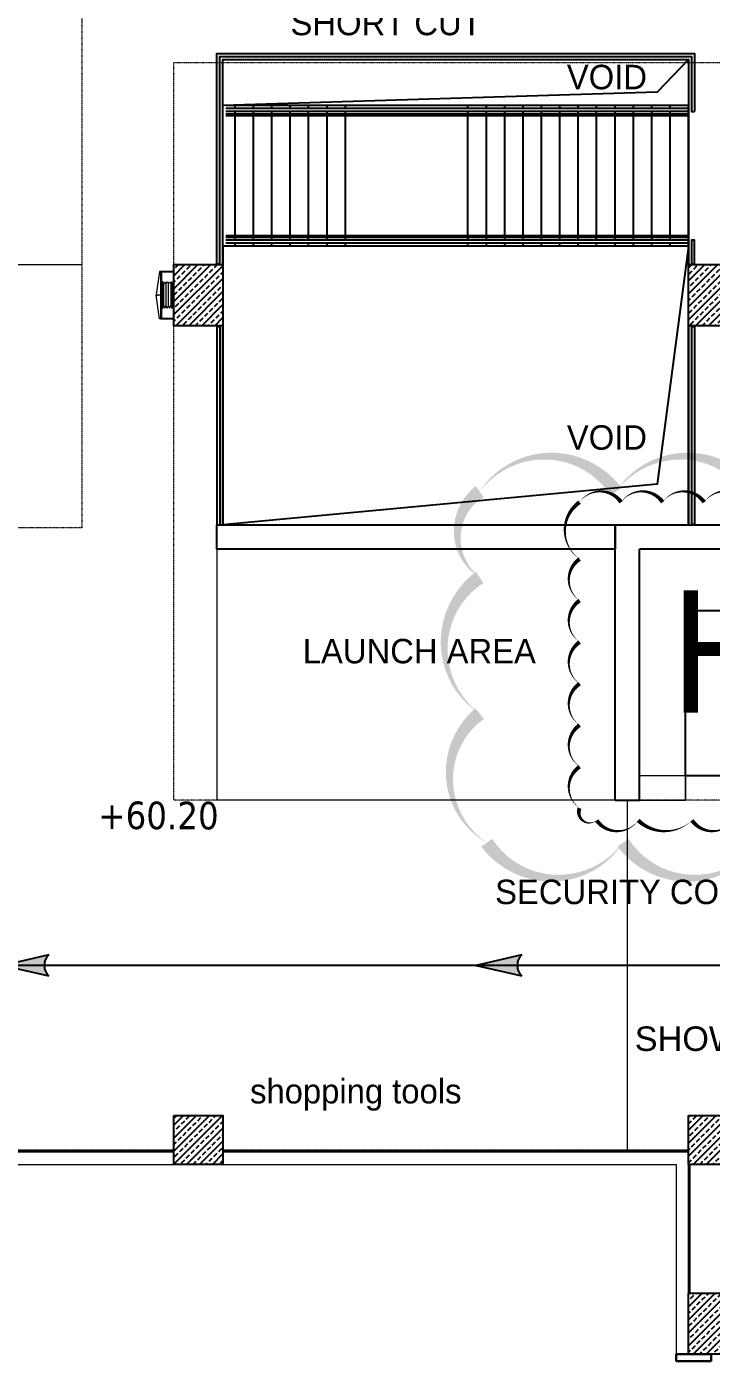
# Model space of a CAD drawing. Header units: centimetres. Extents: x -678439 to 55805, y -426864 to 17948.
# Drawn here: x 45750 to 46867, y 9632 to 11813 of the extents above; entities that cross this region are included whole.
import ezdxf
from ezdxf.enums import TextEntityAlignment as Align

# ---------------------------------------------------------------- set-up
doc = ezdxf.new("R2010")
doc.units = ezdxf.units.CM
doc.header["$LTSCALE"] = 0.01
doc.header["$MEASUREMENT"] = 0
doc.linetypes.add('DASHED2', pattern=[9.525, 6.35, -3.175])
doc.layers.get('0').update_dxf_attribs({"lineweight": 0})
doc.layers.add('2', color=8, linetype='Continuous', lineweight=0, plot=False)
for name, color, linetype in [('6', 242, 'Continuous'), ('AG-PLASTER', 73, 'Continuous'), ('V-0_Hatch_Concrete', 252, 'Continuous'), ('V-2_Column', 160, 'Continuous'), ('V-2_Stair', 100, 'Continuous'), ('V-5_Mechanical', 222, 'Continuous'), ('V_KOT', 2, 'Continuous')]:
    doc.layers.add(name, color=color, linetype=linetype)
for name, color, linetype, lineweight in [('Ag-040', 2, 'Continuous', 20), ('AG-FIRE-HOSE', 1, 'Continuous', 0), ('AG-Wall', 4, 'Continuous', 20), ('AI-040 @ 250', 2, 'Continuous', 20), ('Cephe Duvarı', 3, 'Continuous', 30), ('HOLD', 7, 'Continuous', 0), ('R3', 4, 'Continuous', 0), ('SP2-Flooring', 4, 'DASHED2', 9)]:
    doc.layers.add(name, color=color, linetype=linetype, lineweight=lineweight)
doc.styles.add('Arial', font='arial.ttf')
doc.styles.add('ARIAL-ING', font='arial.ttf')
doc.styles.add('IIS IKEA SANS', font='')
doc.styles.get('IIS IKEA SANS').set_extended_font_data('IKEA Sans')

# ---------------------------------------------------------------- blocks, each defined once
blk = doc.blocks.new('YD')
at = {"layer": 'AG-FIRE-HOSE'}
for p, q in [((-16.5, 21.4), (-16.5, 56.4)), ((-13, 56.9), (-13, 20.9)), ((-9, 20.9), (-9, 56.9)), ((-5.1, 56.9), (-5.1, 20.9)), ((-22, 38.9), (-20.4, 38.9))]:
    blk.add_line(p, q, dxfattribs=at)
for points in [[(-22, 77), (-23.6, 77), (-28.8, 39.4, 0.037389), (-22, 38.9, -23668932620.97506)], [(-22, 0), (-23.6, 0), (-28.8, 38.4, -0.037389), (-22, 38.9, 23668932620.97506)]]:
    blk.add_lwpolyline(points, format="xyb", dxfattribs=at)
for points in [[(-22, 0), (0, 0), (0, 77), (-22, 77), (-22, 0)], [(-18.1, 60.5), (-16.5, 56.4), (-14.9, 60.5), (-13, 56.9), (-11, 60.5), (-9, 56.9), (-7.1, 60.5), (-5.1, 56.9), (-3.1, 60.5)], [(-18.1, 17.3), (-16.5, 21.4), (-14.9, 17.3), (-13, 20.9), (-11, 17.3), (-9, 20.9), (-7.1, 17.3), (-5.1, 20.9), (-3.1, 17.3)]]:
    blk.add_lwpolyline(points, dxfattribs=at)
for points in [[(-20.4, 0.8), (-0.8, 0.8), (-0.8, 76.2), (-20.4, 76.2)], [(-18.5, 17.3), (-18.1, 17.3), (-18.1, 60.5), (-18.5, 60.5)], [(-3.1, 60.5), (-2.8, 60.5), (-2.8, 17.3), (-3.1, 17.3)]]:
    blk.add_lwpolyline(points, close=True, dxfattribs=at)
blk = doc.blocks.new('*U93')
at = {"style": 'Arial'}
for tag, p in [('NO', (1.676, 0.8)), ('MAHAL', (1.676, -1.8)), ('ALAN', (1.676, -4.4))]:
    blk.add_attdef(tag, text='', height=1.6, dxfattribs=at).set_placement(p, align=Align.MIDDLE_CENTER)
blk = doc.blocks.new('150714_ARSA$0$KOLON 80X120')
at = {"layer": 'V-0_Hatch_Concrete'}
h = blk.add_hatch(dxfattribs=at)
h.set_pattern_fill('ANSI33', color=256, scale=60)
h.set_pattern_definition([(45, (-19036.79, -4512.143), (-10.606602, 10.606602), []), (45, (-19026.183, -4512.143), (-10.606602, 10.606602), [7.5, -3.75])])
h.paths.add_polyline_path([(0, 100), (80, 100), (80, 0), (0, 0)])
at = {"layer": 'V-2_Column'}
blk.add_lwpolyline([(0, 100), (80, 100), (80, 0), (0, 0), (0, 100)], dxfattribs=at)
blk = doc.blocks.new('150714_ARSA$0$Kolon 80x80')
at = {"layer": 'V-0_Hatch_Concrete'}
h = blk.add_hatch(dxfattribs=at)
h.set_pattern_fill('ANSI33', color=256, scale=0.6)
h.set_pattern_definition([(45, (-173.56495, -48.76922), (-0.10606602, 0.10606602), []), (45, (-173.45888, -48.76922), (-0.10606602, 0.10606602), [0.075, -0.0375])])
h.paths.add_polyline_path([(0, 0.8), (0.8, 0.8), (0.8, 0), (0, 0)])
at = {"layer": 'V-2_Column'}
blk.add_lwpolyline([(0, 0.8), (0.8, 0.8), (0.8, 0), (0, 0), (0, 0.8)], dxfattribs=at)
blk = doc.blocks.new('Slab_9_1', base_point=(-85903, -46600))
at = {"layer": 'SP2-Flooring', "color": 209}
for points in [[(-50190, -72760), (-47400, -72760), (-47400, -72200), (-46600, -72200), (-46600, -72760), (-39000, -72760), (-39000, -72200), (-38200, -72200)], [(-38200, -73000), (-38980, -73000), (-38980, -75100), (-38200, -75100)], [(-30850, -67050), (-47400, -67050), (-47400, -55000), (-38201, -55000)], [(-55403, -48899), (-48181, -48899), (-48181, -41500), (-40703, -41500), (-37496, -41500), (-37496, -47379), (-33922, -47379), (-33922, -51329), (-38202, -51330), (-38202, -53576), (-48900, -53575), (-48900, -62600), (-60203, -62600)]]:
    blk.add_lwpolyline(points, dxfattribs=at)
blk = doc.blocks.new('A$C0EC4316B')
at = {"layer": '2'}
for p, q in [((-49600, -57800), (-43500, -57800)), ((-34600, -66550), (-34600, -72260))]:
    blk.add_line(p, q, dxfattribs=at)
blk = doc.blocks.new('IIS_RoomInfo_2D')
at = {"style": 'IIS IKEA SANS'}
for tag, p, height in [('IIS_ROOMINFO_1:ROOMNAME', (-5.19, 1.61), 2), ('IIS_ROOMINFO_1:ROOMNO', (-5.19, -1.39), 2), ('IIS_ROOMINFO_1:ROOMM2', (-5.19, -3.64), 1.25)]:
    blk.add_attdef(tag, p, '', height=height, dxfattribs=at)
blk = doc.blocks.new('ok')
at = {"layer": '6'}
h = blk.add_hatch(color=256, dxfattribs=at)
edge = h.paths.add_edge_path()
edge.add_ellipse((1571515.97, 116941.68), major_axis=(-7.14, 7.19), ratio=1, start_angle=359.45276, end_angle=450.68953)
edge.add_line((1571508.87, 116934.46), (1571477.92, 116941.82))
edge.add_line((1571477.92, 116941.82), (1571508.9, 116948.94))
for p, q in [((1571477.92, 116941.82), (1571508.9, 116948.94)), ((1571508.87, 116934.46), (1571477.92, 116941.82))]:
    blk.add_line(p, q, dxfattribs=at)
at = {"layer": '6', "extrusion": (0, 0, -1)}
blk.add_ellipse((1571515.97, 116941.68), major_axis=(-7.14, 7.19), ratio=1, start_param=4.700354, end_param=6.292737, dxfattribs=at)
blk = doc.blocks.new('A$C6B6314DF')
at = {"layer": '6'}
blk.add_line((-40.932, -78.249), (-56.78, -78.249), dxfattribs=at)
at = {"layer": '6', "extrusion": (0, 0, -1), "xscale": 0.0239999999999418, "yscale": 0.0239999999999418, "zscale": -0.0239999999999418, "rotation": 180}
for p in [(37771.455, 2728.354), (37763.735, 2728.354)]:
    blk.add_blockref('ok', p, dxfattribs=at)

msp = doc.modelspace()

# ---------------------------------------------------------------- linework, layer by layer
at = {"layer": '2'}
for p in [(46059.7, 10988.9), (46709.7, 10548.9)]:
    msp.add_line(p, (46059.7, 10548.9), dxfattribs=at)
at = {"layer": 'AG-PLASTER'}
for p, q in [((46829.7, 9975.9), (46069.7, 9975.9)), ((46831.7, 9743.9), (46831.7, 9953.9))]:
    msp.add_line(p, q, dxfattribs=at)
msp.add_lwpolyline([(45989.7, 9975.9), (45696.7, 9975.9), (45696.7, 10077.9), (45652.7, 10077.9)], dxfattribs=at)
at = {"layer": 'AG-Wall'}
for p, q in [((46824.7, 10588.9), (46749.7, 10588.9)), ((46824.7, 10548.9), (46824.7, 10588.9)), ((46824.7, 10588.9), (46824.7, 10548.9)), ((46749.7, 10548.9), (46824.7, 10548.9)), ((45989.7, 9973.9), (45694.7, 9973.9)), ((46829.7, 9973.9), (46069.7, 9973.9)), ((46829.7, 9643.9), (46829.7, 9973.9)), ((45694.7, 9953.9), (45989.7, 9953.9)), ((46069.7, 9953.9), (46809.7, 9953.9)), ((46809.7, 9953.9), (46809.7, 9643.9))]:
    msp.add_line(p, q, dxfattribs=at)
msp.add_lwpolyline([(46829.7, 10998.9), (46829.7, 11323.9)], dxfattribs=at)
at = {"layer": 'Cephe Duvarı', "ltscale": 1000, "transparency": 33554687}
for p, q in [((46809.7, 9643.9), (46866.7, 9643.9)), ((46809.7, 9632.4), (46809.7, 9643.9)), ((46866.7, 9643.9), (46866.7, 9632.4)), ((46866.7, 9632.4), (46809.7, 9632.4))]:
    msp.add_line(p, q, dxfattribs=at)
at = {"layer": 'HOLD'}
msp.add_lwpolyline([(46903.1, 10516, 0, 6.78, -0.520567), (46835.3, 10516, 0, 6.78, -0.402006), (46747.5, 10516, 0, 6.78, -0.520567), (46679.7, 10516, 0, 6.78, -0.78763), (46651.9, 10536, 0, 6.78, -0.520567), (46651.9, 10603.8, 0, 6.78, -0.520567), (46651.9, 10671.6, 0, 6.78, -0.520567), (46651.9, 10739.4, 0, 6.78, -0.520567), (46651.9, 10807.3, 0, 6.78, -0.520567), (46651.9, 10875.1, 0, 6.78, -0.520567), (46651.9, 10942.9, 0, 6.78, -0.520567), (46651.9, 11035.8, 0, 6.78, -0.520567), (46719.7, 11035.8, 0, 6.78, -0.520567), (46787.5, 11035.8, 0, 6.78, -0.520567), (46855.3, 11035.8, 0, 6.78, -0.520567), (46923.1, 11035.8, 0, 6.78, -0.520567)], format="xyseb", dxfattribs=at)
at = {"layer": 'R3'}
msp.add_lwpolyline([(46488.8, 11053.1, 0, 22.2, -0.520567), (46711.2, 11053.1, 0, 22.2, -0.520567), (46933.7, 11053.1, 0, 22.2, -0.520567), (47156.2, 11053.1, 0, 22.2, -0.520567), (47378.6, 11053.1, 0, 22.2, -0.520567), (47601.1, 11053.1, 0, 22.2, -0.520567), (47823.6, 11053.1, 0, 22.2, -0.520567), (47987.5, 10994.6, 0, 22.2, -0.520567), (47987.5, 10772.1, 0, 22.2, -0.520567), (47987.5, 10549.6, 0, 22.2, -0.520567), (47835.2, 10479.5, 0, 22.2, -0.520567), (47612.7, 10479.5, 0, 22.2, -0.520567), (47390.2, 10479.5, 0, 22.2, -0.520567), (47167.8, 10479.5, 0, 22.2, -0.520567), (46945.3, 10479.5, 0, 22.2, -0.520567), (46722.8, 10479.5, 0, 22.2, -0.520567), (46500.4, 10479.5, 0, 22.2, -0.520567), (46488.8, 10690.4, 0, 22.2, -0.520567), (46488.8, 10912.9, 0, 22.2, -0.520567)], format="xyseb", close=True, dxfattribs=at)
at = {"layer": 'V-2_Column'}
for p, q in [((46709.7, 10998.9), (47644.7, 10998.9)), ((46709.7, 10548.9), (46709.7, 10998.9)), ((47604.7, 10958.9), (46749.7, 10958.9)), ((46749.7, 10548.9), (46749.7, 10958.9)), ((46709.7, 10548.9), (46749.7, 10548.9))]:
    msp.add_line(p, q, dxfattribs=at)
msp.add_lwpolyline([(46709.7, 10958.9), (46059.7, 10958.9), (46059.7, 10998.9), (46709.7, 10998.9)], close=True, dxfattribs=at)
at = {"layer": 'V-2_Stair'}
for p, q in [((46059.7, 11323.9), (46059.7, 10998.9)), ((46064.7, 11323.9), (46064.7, 10998.9)), ((46834.7, 11323.9), (46834.7, 10998.9)), ((46839.7, 11323.9), (46839.7, 10998.9))]:
    msp.add_line(p, q, dxfattribs=at)
at = {"layer": 'V-2_Stair', "ltscale": 0.3}
for points in [[(46059.7, 11424.9), (46059.7, 11768.9), (46839.7, 11768.9), (46839.7, 11673.9)], [(46064.7, 11424.9), (46064.7, 11763.9), (46834.7, 11763.9), (46834.7, 11673.9), (46839.7, 11673.9)], [(46829.7, 11678.9), (46074.7, 11678.9)], [(46829.7, 11673.9), (46074.7, 11673.9)], [(46829.7, 11669.9), (46074.7, 11669.9)], [(46829.7, 11666.9), (46074.7, 11666.9)], [(46829.7, 11470.9), (46074.7, 11470.9)], [(46829.7, 11467.9), (46074.7, 11467.9)], [(46829.7, 11463.9), (46074.7, 11463.9)], [(46829.7, 11458.9), (46074.7, 11458.9)], [(46839.7, 11424.9), (46839.7, 11463.9), (46834.7, 11463.9), (46834.7, 11424.9)], [(46059.7, 11424.9), (46064.7, 11424.9)], [(46834.7, 11424.9), (46839.7, 11424.9)], [(46059.7, 11322.9), (46059.7, 10998.9)], [(46059.7, 11322.9), (46064.7, 11322.9)], [(46064.7, 11322.9), (46064.7, 10998.9)], [(46834.7, 11322.9), (46834.7, 10999.9)], [(46834.7, 11322.9), (46839.7, 11322.9)], [(46839.7, 11322.9), (46839.7, 10999.9)], [(46834.7, 10999.9), (46839.7, 10999.9)]]:
    msp.add_lwpolyline(points, dxfattribs=at)
at = {"layer": 'V-2_Stair'}
for points in [[(46829.7, 11758.9), (46778.3, 11705.5), (46069.7, 11683.9)], [(46069.7, 11423.9), (46069.7, 11758.9), (46829.7, 11758.9), (46829.7, 11423.9)], [(46829.7, 11683.9), (46074.7, 11683.9)], [(46089.7, 11678.9), (46089.7, 11683.9)], [(46089.7, 11669.9), (46089.7, 11673.9)], [(46089.7, 11470.9), (46089.7, 11666.9)], [(46119.7, 11678.9), (46119.7, 11683.9)], [(46119.7, 11669.9), (46119.7, 11673.9)], [(46119.7, 11470.9), (46119.7, 11666.9)], [(46149.7, 11678.9), (46149.7, 11683.9)], [(46149.7, 11669.9), (46149.7, 11673.9)], [(46149.7, 11470.9), (46149.7, 11666.9)], [(46179.7, 11678.9), (46179.7, 11683.9)], [(46179.7, 11669.9), (46179.7, 11673.9)], [(46179.7, 11470.9), (46179.7, 11666.9)], [(46209.7, 11678.9), (46209.7, 11683.9)], [(46209.7, 11669.9), (46209.7, 11673.9)], [(46209.7, 11470.9), (46209.7, 11666.9)], [(46239.7, 11678.9), (46239.7, 11683.9)], [(46239.7, 11669.9), (46239.7, 11673.9)], [(46239.7, 11470.9), (46239.7, 11666.9)], [(46269.7, 11678.9), (46269.7, 11683.9)], [(46269.7, 11669.9), (46269.7, 11673.9)], [(46269.7, 11470.9), (46269.7, 11666.9)], [(46469.7, 11678.9), (46469.7, 11683.9)], [(46469.7, 11669.9), (46469.7, 11673.9)], [(46469.7, 11470.9), (46469.7, 11666.9)], [(46499.7, 11678.9), (46499.7, 11683.9)], [(46499.7, 11669.9), (46499.7, 11673.9)], [(46499.7, 11470.9), (46499.7, 11666.9)], [(46529.7, 11678.9), (46529.7, 11683.9)], [(46529.7, 11669.9), (46529.7, 11673.9)], [(46529.7, 11470.9), (46529.7, 11666.9)], [(46559.7, 11678.9), (46559.7, 11683.9)], [(46559.7, 11669.9), (46559.7, 11673.9)], [(46559.7, 11470.9), (46559.7, 11666.9)], [(46589.7, 11678.9), (46589.7, 11683.9)], [(46589.7, 11669.9), (46589.7, 11673.9)], [(46589.7, 11470.9), (46589.7, 11666.9)], [(46619.7, 11678.9), (46619.7, 11683.9)], [(46619.7, 11669.9), (46619.7, 11673.9)], [(46619.7, 11470.9), (46619.7, 11666.9)], [(46649.7, 11678.9), (46649.7, 11683.9)], [(46649.7, 11669.9), (46649.7, 11673.9)], [(46649.7, 11470.9), (46649.7, 11666.9)], [(46679.7, 11678.9), (46679.7, 11683.9)], [(46679.7, 11669.9), (46679.7, 11673.9)], [(46679.7, 11470.9), (46679.7, 11666.9)], [(46709.7, 11678.9), (46709.7, 11683.9)], [(46709.7, 11669.9), (46709.7, 11673.9)], [(46709.7, 11470.9), (46709.7, 11666.9)], [(46739.7, 11678.9), (46739.7, 11683.9)], [(46739.7, 11669.9), (46739.7, 11673.9)], [(46739.7, 11470.9), (46739.7, 11666.9)], [(46769.7, 11678.9), (46769.7, 11683.9)], [(46769.7, 11669.9), (46769.7, 11673.9)], [(46769.7, 11470.9), (46769.7, 11666.9)], [(46799.7, 11678.9), (46799.7, 11683.9)], [(46799.7, 11669.9), (46799.7, 11673.9)], [(46799.7, 11470.9), (46799.7, 11666.9)], [(46829.7, 11453.9), (46829.7, 11683.9)], [(46089.7, 11463.9), (46089.7, 11467.9)], [(46119.7, 11463.9), (46119.7, 11467.9)], [(46149.7, 11463.9), (46149.7, 11467.9)], [(46179.7, 11463.9), (46179.7, 11467.9)], [(46209.7, 11463.9), (46209.7, 11467.9)], [(46239.7, 11463.9), (46239.7, 11467.9)], [(46269.7, 11463.9), (46269.7, 11467.9)], [(46469.7, 11463.9), (46469.7, 11467.9)], [(46499.7, 11463.9), (46499.7, 11467.9)], [(46529.7, 11463.9), (46529.7, 11467.9)], [(46559.7, 11463.9), (46559.7, 11467.9)], [(46589.7, 11463.9), (46589.7, 11467.9)], [(46619.7, 11463.9), (46619.7, 11467.9)], [(46649.7, 11463.9), (46649.7, 11467.9)], [(46679.7, 11463.9), (46679.7, 11467.9)], [(46709.7, 11463.9), (46709.7, 11467.9)], [(46739.7, 11463.9), (46739.7, 11467.9)], [(46769.7, 11463.9), (46769.7, 11467.9)], [(46799.7, 11463.9), (46799.7, 11467.9)], [(46829.7, 11453.9), (46778.3, 11065.1), (46069.7, 10998.9)], [(46829.7, 11453.9), (46074.7, 11453.9)], [(46089.7, 11453.9), (46089.7, 11458.9)], [(46119.7, 11453.9), (46119.7, 11458.9)], [(46149.7, 11453.9), (46149.7, 11458.9)], [(46179.7, 11453.9), (46179.7, 11458.9)], [(46209.7, 11453.9), (46209.7, 11458.9)], [(46239.7, 11453.9), (46239.7, 11458.9)], [(46269.7, 11453.9), (46269.7, 11458.9)], [(46469.7, 11453.9), (46469.7, 11458.9)], [(46499.7, 11453.9), (46499.7, 11458.9)], [(46529.7, 11453.9), (46529.7, 11458.9)], [(46559.7, 11453.9), (46559.7, 11458.9)], [(46589.7, 11453.9), (46589.7, 11458.9)], [(46619.7, 11453.9), (46619.7, 11458.9)], [(46649.7, 11453.9), (46649.7, 11458.9)], [(46679.7, 11453.9), (46679.7, 11458.9)], [(46709.7, 11453.9), (46709.7, 11458.9)], [(46739.7, 11453.9), (46739.7, 11458.9)], [(46769.7, 11453.9), (46769.7, 11458.9)], [(46799.7, 11453.9), (46799.7, 11458.9)], [(46069.7, 10998.9), (46069.7, 11323.9)], [(46829.7, 11323.9), (46829.7, 10998.9)]]:
    msp.add_lwpolyline(points, dxfattribs=at)
msp.add_lwpolyline([(46829.7, 11453.9), (46069.7, 11453.9), (46069.7, 10998.9), (46829.7, 10998.9)], close=True, dxfattribs=at)
at = {"layer": 'V-5_Mechanical', "linetype": 'Continuous'}
msp.add_lwpolyline([(47094.7, 10588.9), (46824.7, 10588.9), (46824.7, 10858.9), (47094.7, 10858.9)], close=True, dxfattribs=at)

# ---------------------------------------------------------------- block references
at = {"layer": '2', "xscale": 0.1, "yscale": 0.1, "zscale": 0.1}
msp.add_blockref('A$C0EC4316B', (50189.7, 17203.9), dxfattribs=at)
at = {"layer": '6', "xscale": 100, "yscale": 100, "zscale": 100}
msp.add_blockref('A$C6B6314DF', (51309.7, 18103.9), dxfattribs=at)
at = {"layer": 'Ag-040', "color": 2, "linetype": 'Continuous', "lineweight": 20}
ref = msp.add_blockref('IIS_RoomInfo_2D', (46283.9, 11766.3), dxfattribs=dict(at, xscale=20, yscale=20, zscale=20))
ref.add_attrib('IIS_ROOMINFO_1:ROOMNAME', 'SHORT CUT', (46180.1, 11798.6), dxfattribs={"layer": '0', "height": 40, "style": 'IIS IKEA SANS'})
at = {"layer": 'AG-FIRE-HOSE'}
msp.add_blockref('YD', (45989.7, 11335.4), dxfattribs=at)
at = {"layer": 'AI-040 @ 250', "color": 2, "linetype": 'Continuous', "lineweight": 20, "xscale": 25, "yscale": 25, "zscale": 25}
msp.add_blockref('*U93', (47119.1, 10204.4), dxfattribs=at).add_auto_attribs({'ALAN': '########', 'MAHAL': 'SHOWROOM ENTRANCE AREA', 'NO': '2-100a'})
at = {"layer": 'SP2-Flooring', "color": 7, "linetype": 'Continuous', "lineweight": 20, "xscale": 0.1, "yscale": 0.1, "zscale": 0.1}
msp.add_blockref('Slab_9_1', (42139.4, 12593.9), dxfattribs=at)
at = {"layer": 'V-2_Column'}
for p in [(45989.7, 11323.9), (46829.7, 11323.9), (46829.7, 9643.9)]:
    msp.add_blockref('150714_ARSA$0$KOLON 80X120', p, dxfattribs=at)
at = {"layer": 'V-2_Column', "xscale": 100, "yscale": 100, "zscale": 100}
for p in [(45989.7, 9953.9), (46829.7, 9953.9)]:
    msp.add_blockref('150714_ARSA$0$Kolon 80x80', p, dxfattribs=at)

# ---------------------------------------------------------------- texts
at = {"layer": 'Ag-040', "style": 'IIS IKEA SANS'}
for s, p in [('VOID', (46631.1, 11710.3)), ('VOID', (46631.1, 11121.5)), ('LAUNCH AREA', (46200.1, 10772.5)), ('SECURITY CONTROL', (46514, 10379.2)), ('shopping tools', (46114.1, 10053.6))]:
    msp.add_text(s, height=40, dxfattribs=at).set_placement(p)
at = {"layer": 'HOLD', "style": 'ARIAL-ING', "width": 0.9}
msp.add_text('HOLD', height=200, dxfattribs=at).set_placement((46801.3, 10691.8))
at = {"layer": 'V_KOT', "insert": (46062.8, 10500.4), "char_height": 45, "width": 956.411, "attachment_point": 9, "rotation": 359.7777}
msp.add_mtext('\\pt45;{\\fTahoma|b0|i0|c162|p34;+60.20}', dxfattribs=at)

doc.saveas('drawing.dxf')
